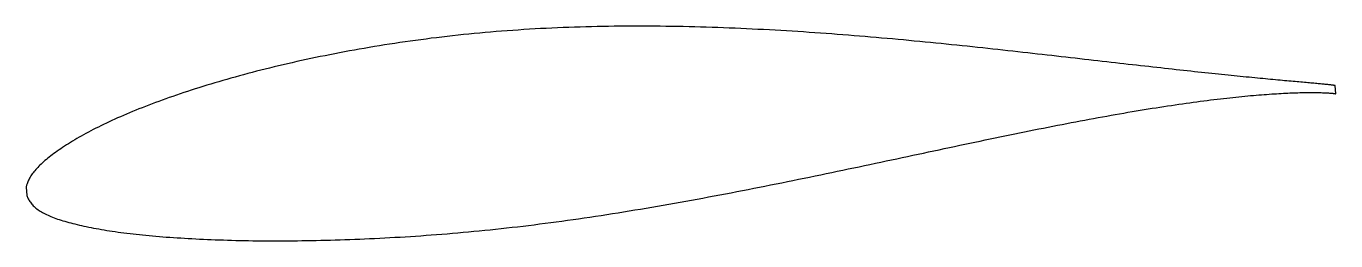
# Model space of a CAD drawing. Header units: metres. Extents: x -24.7 to 50.1, y -4.7 to 7.6.
import ezdxf

# ---------------------------------------------------------------- set-up
doc = ezdxf.new("R2010")
doc.units = ezdxf.units.M

msp = doc.modelspace()

# ---------------------------------------------------------------- linework, layer by layer
msp.add_lwpolyline([(50.02, 4.212), (50.018, 4.212), (50.014, 4.213), (50.007, 4.214), (49.996, 4.216), (49.983, 4.218), (49.967, 4.221), (49.949, 4.224), (49.927, 4.227), (49.902, 4.23), (49.875, 4.233), (49.845, 4.237), (49.811, 4.241), (49.775, 4.245), (49.736, 4.249), (49.695, 4.254), (49.65, 4.259), (49.603, 4.264), (49.552, 4.269), (49.499, 4.274), (49.443, 4.28), (49.384, 4.286), (49.323, 4.292), (49.258, 4.298), (49.191, 4.304), (49.121, 4.311), (49.048, 4.318), (48.972, 4.325), (48.894, 4.332), (48.812, 4.339), (48.728, 4.347), (48.641, 4.355), (48.551, 4.363), (48.459, 4.372), (48.364, 4.38), (48.266, 4.389), (48.165, 4.398), (48.062, 4.407), (47.955, 4.417), (47.847, 4.427), (47.735, 4.437), (47.62, 4.447), (47.503, 4.458), (47.384, 4.469), (47.261, 4.48), (47.136, 4.491), (47.008, 4.503), (46.878, 4.515), (46.745, 4.527), (46.609, 4.54), (46.471, 4.553), (46.33, 4.566), (46.186, 4.58), (46.04, 4.594), (45.891, 4.608), (45.74, 4.622), (45.586, 4.637), (45.43, 4.652), (45.271, 4.668), (45.109, 4.683), (44.945, 4.699), (44.778, 4.716), (44.609, 4.733), (44.438, 4.75), (44.264, 4.767), (44.087, 4.785), (43.908, 4.803), (43.727, 4.822), (43.543, 4.841), (43.357, 4.86), (43.169, 4.88), (42.978, 4.9), (42.784, 4.92), (42.589, 4.941), (42.391, 4.962), (42.191, 4.984), (41.988, 5.005), (41.783, 5.027), (41.576, 5.05), (41.367, 5.072), (41.155, 5.095), (40.941, 5.119), (40.726, 5.142), (40.507, 5.166), (40.287, 5.191), (40.064, 5.215), (39.84, 5.24), (39.613, 5.266), (39.384, 5.291), (39.153, 5.317), (38.92, 5.343), (38.685, 5.37), (38.448, 5.397), (38.209, 5.424), (37.968, 5.451), (37.725, 5.478), (37.48, 5.506), (37.233, 5.534), (36.984, 5.563), (36.733, 5.591), (36.48, 5.62), (36.226, 5.649), (35.969, 5.679), (35.711, 5.708), (35.451, 5.738), (35.19, 5.768), (34.926, 5.798), (34.661, 5.829), (34.394, 5.859), (34.125, 5.89), (33.855, 5.92), (33.583, 5.951), (33.309, 5.982), (33.034, 6.014), (32.757, 6.045), (32.479, 6.076), (32.199, 6.107), (31.918, 6.139), (31.635, 6.17), (31.35, 6.202), (31.064, 6.233), (30.777, 6.265), (30.488, 6.296), (30.198, 6.327), (29.907, 6.359), (29.614, 6.39), (29.32, 6.422), (29.025, 6.453), (28.728, 6.484), (28.43, 6.515), (28.131, 6.546), (27.83, 6.576), (27.529, 6.607), (27.226, 6.637), (26.923, 6.667), (26.618, 6.697), (26.312, 6.727), (26.005, 6.756), (25.697, 6.786), (25.388, 6.815), (25.078, 6.843), (24.767, 6.872), (24.455, 6.9), (24.142, 6.928), (23.828, 6.955), (23.514, 6.982), (23.198, 7.009), (22.882, 7.035), (22.565, 7.061), (22.247, 7.086), (21.929, 7.111), (21.61, 7.136), (21.29, 7.16), (20.969, 7.184), (20.648, 7.207), (20.327, 7.229), (20.004, 7.251), (19.681, 7.273), (19.358, 7.294), (19.034, 7.314), (18.71, 7.334), (18.385, 7.353), (18.06, 7.371), (17.734, 7.39), (17.408, 7.407), (17.082, 7.423), (16.755, 7.439), (16.428, 7.455), (16.101, 7.469), (15.774, 7.483), (15.446, 7.497), (15.118, 7.509), (14.79, 7.521), (14.462, 7.532), (14.134, 7.543), (13.805, 7.552), (13.477, 7.561), (13.149, 7.569), (12.82, 7.576), (12.491, 7.583), (12.163, 7.588), (11.835, 7.593), (11.506, 7.597), (11.178, 7.6), (10.85, 7.602), (10.522, 7.604), (10.195, 7.604), (9.868, 7.603), (9.54, 7.602), (9.213, 7.6), (8.887, 7.596), (8.561, 7.592), (8.235, 7.587), (7.909, 7.58), (7.584, 7.573), (7.259, 7.565), (6.935, 7.556), (6.611, 7.545), (6.288, 7.534), (5.966, 7.522), (5.643, 7.508), (5.322, 7.494), (5.001, 7.478), (4.681, 7.462), (4.361, 7.445), (4.042, 7.426), (3.724, 7.406), (3.406, 7.385), (3.089, 7.364), (2.773, 7.341), (2.458, 7.317), (2.144, 7.292), (1.83, 7.266), (1.517, 7.239), (1.206, 7.21), (0.895, 7.181), (0.585, 7.151), (0.276, 7.119), (-0.032, 7.087), (-0.339, 7.054), (-0.645, 7.019), (-0.95, 6.983), (-1.253, 6.947), (-1.556, 6.91), (-1.858, 6.871), (-2.158, 6.831), (-2.457, 6.791), (-2.755, 6.749), (-3.052, 6.707), (-3.347, 6.664), (-3.642, 6.62), (-3.935, 6.575), (-4.226, 6.529), (-4.517, 6.482), (-4.806, 6.435), (-5.093, 6.387), (-5.38, 6.337), (-5.664, 6.288), (-5.948, 6.237), (-6.23, 6.186), (-6.51, 6.134), (-6.789, 6.081), (-7.067, 6.027), (-7.343, 5.973), (-7.617, 5.919), (-7.89, 5.864), (-8.162, 5.808), (-8.431, 5.751), (-8.699, 5.693), (-8.966, 5.636), (-9.231, 5.577), (-9.494, 5.518), (-9.755, 5.459), (-10.014, 5.398), (-10.272, 5.337), (-10.528, 5.276), (-10.783, 5.214), (-11.035, 5.151), (-11.286, 5.088), (-11.535, 5.025), (-11.782, 4.961), (-12.027, 4.896), (-12.27, 4.831), (-12.511, 4.766), (-12.751, 4.7), (-12.988, 4.634), (-13.223, 4.567), (-13.457, 4.499), (-13.688, 4.432), (-13.918, 4.364), (-14.145, 4.296), (-14.37, 4.227), (-14.594, 4.158), (-14.815, 4.089), (-15.034, 4.019), (-15.251, 3.949), (-15.466, 3.879), (-15.678, 3.808), (-15.889, 3.738), (-16.097, 3.667), (-16.303, 3.595), (-16.507, 3.524), (-16.709, 3.452), (-16.908, 3.381), (-17.106, 3.308), (-17.301, 3.236), (-17.493, 3.164), (-17.684, 3.091), (-17.872, 3.019), (-18.057, 2.946), (-18.241, 2.873), (-18.422, 2.8), (-18.6, 2.727), (-18.777, 2.653), (-18.951, 2.58), (-19.122, 2.507), (-19.291, 2.433), (-19.458, 2.36), (-19.622, 2.286), (-19.784, 2.213), (-19.943, 2.139), (-20.1, 2.065), (-20.254, 1.992), (-20.406, 1.918), (-20.555, 1.844), (-20.702, 1.771), (-20.846, 1.697), (-20.988, 1.623), (-21.127, 1.55), (-21.263, 1.476), (-21.397, 1.402), (-21.528, 1.329), (-21.657, 1.256), (-21.783, 1.182), (-21.907, 1.109), (-22.028, 1.037), (-22.146, 0.964), (-22.262, 0.892), (-22.375, 0.82), (-22.485, 0.748), (-22.593, 0.677), (-22.698, 0.606), (-22.801, 0.536), (-22.9, 0.466), (-22.997, 0.396), (-23.092, 0.328), (-23.183, 0.259), (-23.272, 0.191), (-23.359, 0.124), (-23.442, 0.057), (-23.523, -0.01), (-23.601, -0.076), (-23.677, -0.141), (-23.75, -0.206), (-23.819, -0.271), (-23.887, -0.335), (-23.951, -0.399), (-24.013, -0.462), (-24.072, -0.525), (-24.128, -0.588), (-24.181, -0.65), (-24.232, -0.712), (-24.279, -0.773), (-24.324, -0.833), (-24.366, -0.894), (-24.406, -0.953), (-24.443, -1.012), (-24.476, -1.07), (-24.507, -1.127), (-24.536, -1.183), (-24.561, -1.237), (-24.584, -1.291), (-24.604, -1.342), (-24.622, -1.392), (-24.637, -1.439), (-24.649, -1.482), (-24.658, -1.521), (-24.666, -1.555), (-24.671, -1.58), (-24.674, -1.597), (-24.637, -2.074), (-24.635, -2.078), (-24.63, -2.089), (-24.621, -2.107), (-24.609, -2.133), (-24.593, -2.17), (-24.574, -2.212), (-24.552, -2.257), (-24.526, -2.306), (-24.498, -2.355), (-24.467, -2.405), (-24.433, -2.456), (-24.396, -2.505), (-24.356, -2.555), (-24.314, -2.603), (-24.268, -2.651), (-24.22, -2.699), (-24.169, -2.745), (-24.116, -2.79), (-24.059, -2.835), (-24, -2.879), (-23.938, -2.922), (-23.874, -2.964), (-23.807, -3.005), (-23.737, -3.046), (-23.664, -3.085), (-23.588, -3.124), (-23.51, -3.162), (-23.429, -3.2), (-23.345, -3.236), (-23.259, -3.272), (-23.17, -3.307), (-23.078, -3.342), (-22.983, -3.376), (-22.886, -3.41), (-22.786, -3.443), (-22.684, -3.475), (-22.578, -3.508), (-22.47, -3.54), (-22.36, -3.571), (-22.246, -3.603), (-22.13, -3.634), (-22.011, -3.664), (-21.89, -3.695), (-21.766, -3.725), (-21.64, -3.755), (-21.51, -3.784), (-21.378, -3.813), (-21.244, -3.842), (-21.107, -3.871), (-20.967, -3.899), (-20.825, -3.927), (-20.681, -3.954), (-20.533, -3.98), (-20.384, -4.007), (-20.231, -4.032), (-20.077, -4.058), (-19.919, -4.082), (-19.76, -4.106), (-19.598, -4.13), (-19.433, -4.153), (-19.266, -4.175), (-19.096, -4.198), (-18.924, -4.219), (-18.75, -4.24), (-18.574, -4.26), (-18.394, -4.28), (-18.213, -4.3), (-18.029, -4.319), (-17.843, -4.337), (-17.655, -4.356), (-17.464, -4.373), (-17.271, -4.39), (-17.076, -4.406), (-16.878, -4.423), (-16.679, -4.438), (-16.477, -4.453), (-16.272, -4.468), (-16.066, -4.482), (-15.857, -4.495), (-15.647, -4.508), (-15.434, -4.521), (-15.219, -4.533), (-15.001, -4.544), (-14.782, -4.555), (-14.561, -4.565), (-14.337, -4.575), (-14.112, -4.585), (-13.884, -4.593), (-13.655, -4.602), (-13.423, -4.609), (-13.19, -4.617), (-12.954, -4.623), (-12.717, -4.629), (-12.478, -4.634), (-12.236, -4.639), (-11.993, -4.644), (-11.748, -4.648), (-11.501, -4.651), (-11.253, -4.653), (-11.002, -4.655), (-10.75, -4.656), (-10.496, -4.657), (-10.24, -4.657), (-9.983, -4.656), (-9.724, -4.655), (-9.463, -4.653), (-9.2, -4.65), (-8.936, -4.647), (-8.67, -4.643), (-8.402, -4.639), (-8.133, -4.634), (-7.863, -4.627), (-7.591, -4.621), (-7.317, -4.614), (-7.042, -4.606), (-6.765, -4.597), (-6.487, -4.588), (-6.207, -4.578), (-5.926, -4.567), (-5.644, -4.556), (-5.36, -4.544), (-5.075, -4.531), (-4.789, -4.518), (-4.501, -4.504), (-4.212, -4.489), (-3.921, -4.473), (-3.63, -4.457), (-3.337, -4.44), (-3.043, -4.422), (-2.748, -4.403), (-2.452, -4.384), (-2.154, -4.363), (-1.856, -4.342), (-1.556, -4.32), (-1.256, -4.298), (-0.954, -4.274), (-0.652, -4.25), (-0.348, -4.224), (-0.043, -4.198), (0.262, -4.171), (0.569, -4.143), (0.876, -4.114), (1.184, -4.084), (1.493, -4.053), (1.803, -4.021), (2.113, -3.989), (2.425, -3.955), (2.737, -3.921), (3.05, -3.885), (3.363, -3.849), (3.677, -3.812), (3.992, -3.774), (4.307, -3.735), (4.623, -3.695), (4.94, -3.655), (5.257, -3.613), (5.575, -3.571), (5.893, -3.527), (6.212, -3.483), (6.531, -3.439), (6.85, -3.393), (7.17, -3.346), (7.49, -3.299), (7.811, -3.251), (8.132, -3.202), (8.453, -3.152), (8.775, -3.102), (9.097, -3.051), (9.419, -2.999), (9.741, -2.947), (10.064, -2.894), (10.387, -2.84), (10.71, -2.786), (11.033, -2.731), (11.356, -2.676), (11.679, -2.619), (12.002, -2.563), (12.325, -2.505), (12.649, -2.448), (12.972, -2.389), (13.295, -2.331), (13.618, -2.271), (13.941, -2.211), (14.264, -2.151), (14.587, -2.091), (14.91, -2.03), (15.232, -1.968), (15.554, -1.907), (15.876, -1.845), (16.198, -1.782), (16.52, -1.719), (16.841, -1.656), (17.162, -1.593), (17.482, -1.529), (17.802, -1.465), (18.122, -1.401), (18.442, -1.337), (18.761, -1.272), (19.079, -1.208), (19.397, -1.143), (19.714, -1.078), (20.031, -1.013), (20.348, -0.947), (20.664, -0.882), (20.979, -0.816), (21.293, -0.751), (21.607, -0.685), (21.921, -0.62), (22.233, -0.554), (22.545, -0.488), (22.856, -0.422), (23.166, -0.357), (23.476, -0.291), (23.785, -0.225), (24.092, -0.16), (24.4, -0.094), (24.706, -0.029), (25.011, 0.036), (25.315, 0.101), (25.619, 0.166), (25.921, 0.23), (26.223, 0.295), (26.523, 0.359), (26.823, 0.422), (27.121, 0.486), (27.418, 0.549), (27.715, 0.612), (28.01, 0.675), (28.304, 0.737), (28.597, 0.8), (28.888, 0.861), (29.179, 0.922), (29.468, 0.983), (29.756, 1.044), (30.042, 1.104), (30.328, 1.163), (30.612, 1.222), (30.895, 1.281), (31.176, 1.339), (31.456, 1.397), (31.735, 1.454), (32.012, 1.511), (32.288, 1.567), (32.563, 1.622), (32.835, 1.677), (33.107, 1.732), (33.377, 1.786), (33.645, 1.839), (33.912, 1.892), (34.177, 1.944), (34.441, 1.995), (34.703, 2.046), (34.963, 2.096), (35.222, 2.145), (35.479, 2.194), (35.735, 2.242), (35.988, 2.289), (36.24, 2.336), (36.491, 2.382), (36.739, 2.427), (36.986, 2.472), (37.231, 2.515), (37.474, 2.558), (37.715, 2.601), (37.955, 2.642), (38.192, 2.683), (38.428, 2.723), (38.661, 2.762), (38.893, 2.801), (39.123, 2.839), (39.351, 2.876), (39.577, 2.912), (39.801, 2.947), (40.023, 2.982), (40.243, 3.016), (40.46, 3.049), (40.676, 3.082), (40.89, 3.114), (41.101, 3.145), (41.311, 3.175), (41.518, 3.204), (41.723, 3.233), (41.927, 3.261), (42.127, 3.288), (42.326, 3.314), (42.522, 3.339), (42.717, 3.364), (42.909, 3.388), (43.098, 3.412), (43.286, 3.434), (43.471, 3.456), (43.654, 3.478), (43.834, 3.498), (44.013, 3.518), (44.189, 3.537), (44.362, 3.555), (44.533, 3.572), (44.702, 3.589), (44.868, 3.605), (45.032, 3.621), (45.194, 3.635), (45.353, 3.65), (45.51, 3.663), (45.664, 3.676), (45.816, 3.688), (45.965, 3.699), (46.112, 3.71), (46.256, 3.72), (46.398, 3.73), (46.537, 3.739), (46.673, 3.748), (46.807, 3.756), (46.939, 3.763), (47.068, 3.77), (47.194, 3.776), (47.318, 3.782), (47.439, 3.787), (47.557, 3.792), (47.673, 3.796), (47.786, 3.8), (47.897, 3.803), (48.005, 3.806), (48.11, 3.808), (48.213, 3.81), (48.313, 3.812), (48.41, 3.813), (48.504, 3.814), (48.596, 3.814), (48.685, 3.814), (48.771, 3.814), (48.855, 3.814), (48.936, 3.813), (49.014, 3.812), (49.089, 3.81), (49.161, 3.808), (49.231, 3.807), (49.298, 3.805), (49.362, 3.802), (49.424, 3.8), (49.482, 3.797), (49.538, 3.794), (49.591, 3.791), (49.641, 3.788), (49.688, 3.785), (49.733, 3.782), (49.775, 3.779), (49.813, 3.776), (49.849, 3.772), (49.882, 3.769), (49.913, 3.766), (49.94, 3.763), (49.965, 3.76), (49.986, 3.757), (50.005, 3.754), (50.021, 3.752), (50.034, 3.75), (50.044, 3.748), (50.052, 3.746), (50.056, 3.745), (50.057, 3.745)], close=True)

doc.saveas('drawing.dxf')
